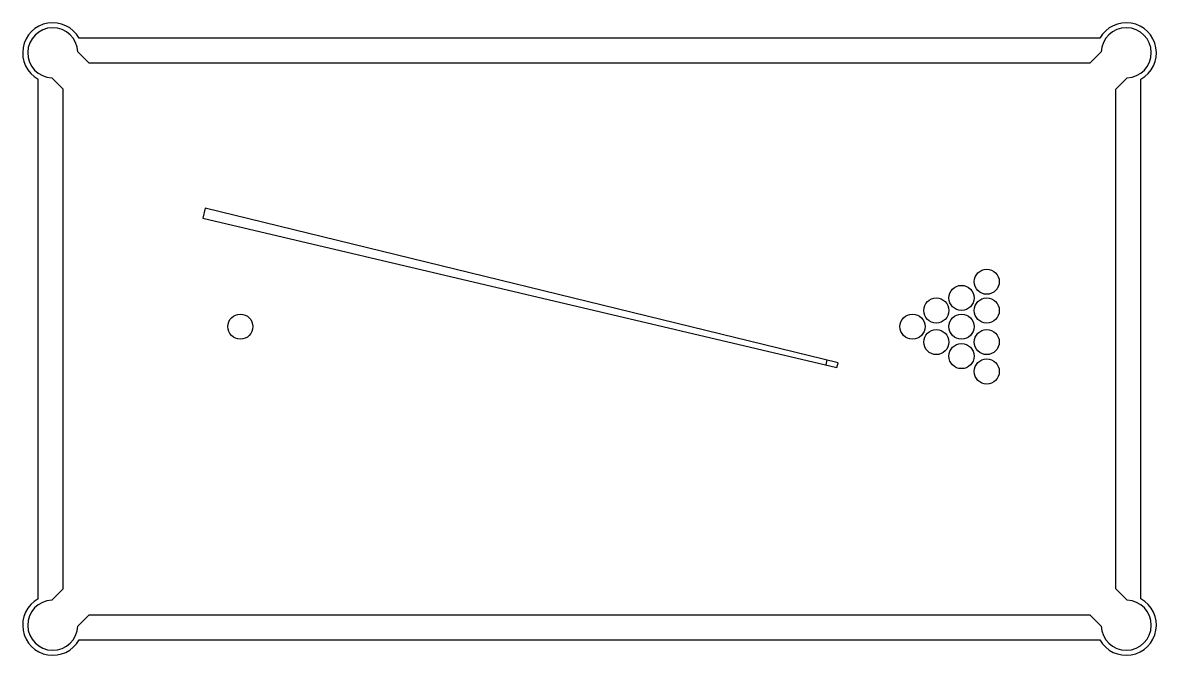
# Model space of a CAD drawing. Header units: millimetres. Extents: x 1436.81 to 1439.07, y 1342.07 to 1343.33.
import ezdxf

# ---------------------------------------------------------------- set-up
doc = ezdxf.new("R2010")
doc.units = ezdxf.units.MM
doc.header["$LTSCALE"] = 10
doc.layers.add('Mesas_de_Jogos', color=2, linetype='Continuous')

msp = doc.modelspace()

# ---------------------------------------------------------------- linework, layer by layer
at = {"layer": 'Mesas_de_Jogos'}
for p, q in [((1438.9601, 1343.3038), (1436.9232, 1343.3038)), ((1436.9433, 1343.2538), (1436.9208, 1343.2763)), ((1438.9401, 1343.2538), (1438.9626, 1343.2763)), ((1438.9401, 1343.2538), (1436.9433, 1343.2538)), ((1436.8417, 1342.1853), (1436.8417, 1343.2222)), ((1436.8917, 1343.2022), (1436.8692, 1343.2247)), ((1438.9917, 1343.2022), (1439.0142, 1343.2247)), ((1439.0417, 1342.1853), (1439.0417, 1343.2222)), ((1436.8917, 1342.2053), (1436.8917, 1343.2022)), ((1438.9917, 1342.2053), (1438.9917, 1343.2022)), ((1438.4153, 1342.6619), (1438.4129, 1342.652)), ((1436.8917, 1342.2053), (1436.8692, 1342.1828)), ((1438.9917, 1342.2053), (1439.0142, 1342.1828)), ((1436.9433, 1342.1538), (1436.9208, 1342.1313)), ((1436.9433, 1342.1538), (1438.9401, 1342.1538)), ((1438.9401, 1342.1538), (1438.9626, 1342.1313)), ((1436.9232, 1342.1038), (1438.9601, 1342.1038))]:
    msp.add_line(p, q, dxfattribs=at)
msp.add_lwpolyline([(1437.1747, 1342.9645), (1437.17, 1342.945), (1438.4353, 1342.6467), (1438.4377, 1342.6564)], close=True, dxfattribs=at)
for centre in [(1438.7342, 1342.8179), (1438.6839, 1342.7857), (1438.6336, 1342.7606), (1438.7342, 1342.7606), (1437.2451, 1342.7284), (1438.5861, 1342.7284), (1438.6839, 1342.7284), (1438.6336, 1342.6976), (1438.7342, 1342.6976), (1438.6839, 1342.6696), (1438.7342, 1342.6389)]:
    msp.add_circle(centre, 0.025, dxfattribs=at)
for centre, radius, start, end in [((1436.8708, 1343.2746), 0.06, 29.0229, 240.9771), ((1436.8708, 1343.2746), 0.05, 1.8443, 268.1557), ((1439.0126, 1343.2746), 0.06, 299.0229, 150.9771), ((1439.0126, 1343.2746), 0.05, 271.8443, 178.1557), ((1436.8708, 1342.1329), 0.06, 119.0229, 330.9771), ((1436.8708, 1342.1329), 0.05, 91.8443, 358.1557), ((1439.0126, 1342.1329), 0.06, 209.0229, 60.9771), ((1439.0126, 1342.1329), 0.05, 181.8443, 88.1557)]:
    msp.add_arc(centre, radius, start, end, dxfattribs=at)

doc.saveas('drawing.dxf')
